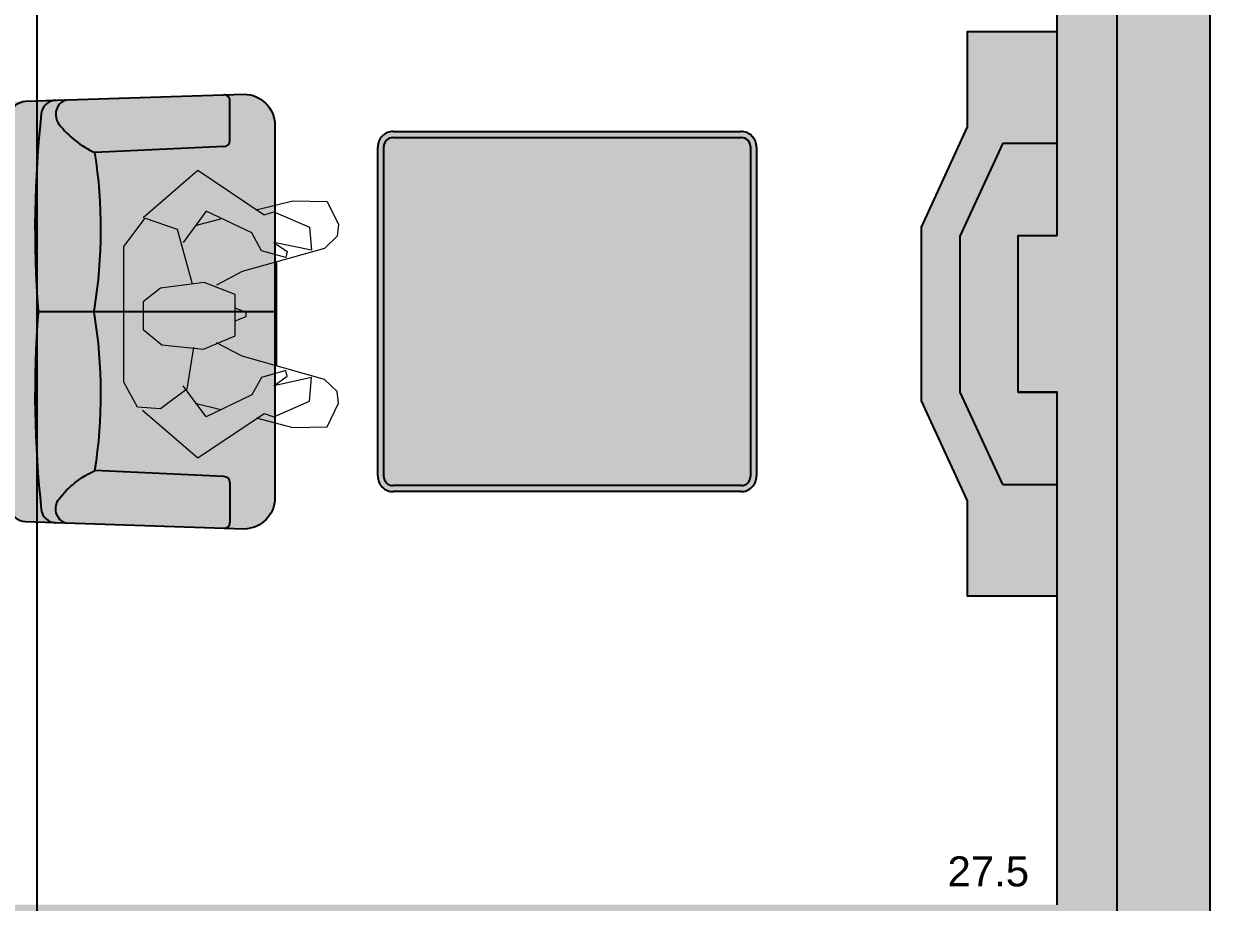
# Model space of a CAD drawing. Header units: millimetres. Extents: x 11159 to 50121, y 18346 to 37577.
# Drawn here: x 20590 to 24545, y 30825 to 33754 of the extents above; entities that cross this region are included whole.
import ezdxf

# ---------------------------------------------------------------- set-up
doc = ezdxf.new("R2010")
doc.units = ezdxf.units.MM
for name, color, linetype in [('area', 1, 'Continuous'), ('axis', 40, 'Continuous'), ('dwgmodels.com', 19, 'Continuous'), ('floor hatch', 252, 'Continuous'), ('furnhatch', 254, 'Continuous'), ('furniture', 34, 'Continuous'), ('HATCH', 8, 'Continuous'), ('wall', 5, 'Continuous')]:
    doc.layers.add(name, color=color, linetype=linetype)
doc.styles.get("Standard").update_dxf_attribs({"font": 'arial.ttf'})

# ---------------------------------------------------------------- blocks, each defined once
blk = doc.blocks.new('table1.1')
h = blk.add_hatch(color=254)
edge = h.paths.add_edge_path()
edge.add_line((-578.8295275552373, 599.9999999999964), (578.8295275552373, 599.9999999999964))
edge.add_arc((580.8944219333498, 549.9999999999964), 50.04261972351928, -2.364850841066527, 92.36485084063258, ccw=False)
edge.add_line((630.8944219333498, 547.9351056218838), (630.8944219333498, -547.9351056218911))
edge.add_arc((580.8944219333498, -550.0000000000036), 50.04261972351928, -92.36485084063281, 2.364850841066527, ccw=False)
edge.add_line((578.8295275552373, -600.0000000000036), (-578.8295275552082, -600.0000000000036))
edge.add_arc((-580.8944219333498, -550.0000000000036), 50.04261972351928, 177.6351491589335, 272.36485084063276, ccw=False)
edge.add_line((-630.8944219333498, -547.9351056218911), (-630.8944219333498, 547.9351056218838))
edge.add_arc((-580.8944219333498, 549.9999999999964), 50.04261972351928, 87.63514915936719, 182.3648508410665, ccw=False)
at = {"color": 0, "linetype": 'ByBlock'}
for points in [[(-578.8295275552373, 599.9999999999964), (578.8295275552373, 599.9999999999964)], [(-580.7832793382404, 579.9999999999964), (580.8944219333498, 579.9999999999964)], [(-630.8944219333498, -547.9351056218911), (-630.8944219333498, 547.9351056218838)], [(-610.8944219333498, -550.0000000000036), (-610.8944219333498, 549.9999999999964)], [(610.8944219333498, 549.9999999999964), (610.8944219333498, -550.0000000000036)], [(630.8944219333498, 547.9351056218838), (630.8944219333498, -547.9351056218911)], [(580.7832801009645, -580.0000000000036), (-580.7832801009645, -580.0000000000036)], [(578.8295275552373, -600.0000000000036), (-578.8295275552082, -600.0000000000036)]]:
    blk.add_lwpolyline(points, dxfattribs=at)
for centre, radius, start, end in [((-580.8944219333498, 549.9999999999964), 50.04261972351928, 87.63514915936726, 182.3648508410665), ((580.8944219333498, 549.9999999999964), 50.04261972351928, 357.6351491589335, 92.36485084063273), ((-580.8944219333498, 549.9999999999964), 30, 89.78773425047804, 180), ((580.8944219333498, 549.9999999999964), 30, 0, 90.21226574952196), ((-580.8944219333498, -550.0000000000036), 50.04261972351928, 177.6351491589335, 272.3648508406328), ((-580.8944219333498, -550.0000000000036), 30, 180, 270.2122657495219), ((580.8944219333498, -550.0000000000036), 50.04261972351928, 267.6351491593672, 2.364850841066469), ((580.8944219333498, -550.0000000000036), 30, 269.7877342504781, 0)]:
    blk.add_arc(centre, radius, start, end, dxfattribs=at)
blk = doc.blocks.new('love seat (pl)')
at = {"layer": 'furnhatch'}
blk.add_hatch(color=256, dxfattribs=at).paths.add_polyline_path([(701.240785604995, -68.42749617483604), (724.635961843659, -785.9786441439012, -0.4456101909575175), (617.8586588618696, -900.0000000000005), (-617.8586588618757, -900.0000000000005, -0.4456101909574995), (-724.6359618436592, -785.978644143908), (-701.2407856049977, -68.42749617486197, -0.3754867891167299), (-656.5235754257665, -20.13318395889382, -0.026366898923609), (-275.0000000000018, 0), (275.0000000000018, 0, -0.0293741464341837), (699.8241905635008, -24.97924907201786), (701.2276564216061, -68.02481228322833, -0.0020144975150638)])
at = {"color": 0, "linetype": 'ByBlock'}
for p, q in [((-5.784386e-10, -110.5926158753259), (-1.964509e-10, -900.0000000000005)), ((-550.0000000000036, -730.0000000000005), (-530.0000000000018, -300)), ((550.0000000000018, -730.0000000000005), (530.0000000000018, -300)), ((-570.0000000000036, -750.0000000000005), (-702.8001958060013, -749.9999999999995)), ((570.0000000000018, -750.0000000000005), (702.8001958059995, -749.9999999999995))]:
    blk.add_line(p, q, dxfattribs=at)
blk.add_lwpolyline([(622.1020491427935, -900.0000000000005), (-622.1020491427935, -900.0000000000005, -0.4023111055813555), (-725.0000000000018, -797.1440226101126), (-701.2407856049977, -68.42749617486197, -0.3754867891167514), (-656.5235754257665, -20.13318395889382, -0.0263668989236084), (-275.0000000000018, 0), (275.0000000000018, 0, -0.0263668989236083), (656.5235754257646, -20.13318395889382, -0.375486789116749), (701.2407856049958, -68.42749617486197), (725.0000000000018, -797.1440226101126, -0.4023111055813599)], format="xyb", close=True, dxfattribs=at)
for points in [[(704.5251146451046, -169.1608289351529, 0.3731986370762984), (660.0128444089405, -121.089311977239, 0.0466440295326995), (3.846153846121524, -110.4444674015422, -0.0385186031840097), (-3.846153846132438, -110.4444674015422, 0.0466440295326985), (-660.0128444089369, -121.0893119772395, 0.3731986370762985), (-704.525114645101, -169.1608289351529)], [(-705.5737851628073, -201.324499178304, -0.4935908991952783), (-625.0000000000018, -180, -0.1220350289737139), (-530.0000000000018, -300, 0.6438126311632374)], [(705.5737851628055, -201.3244991783049, 0.4935908991952861), (625.0000000000018, -180, 0.1220350289737139), (530.0000000000018, -300, -0.6438126311632374)], [(-530.0000000000018, -300, 0.0802765369676044), (-8.157211716708844, -298.0862712522708, -0.0821222446700056), (8.157211716712482, -298.0862712522708, 0.0802765369676039), (530.0000000000018, -299.9999999999995)]]:
    blk.add_lwpolyline(points, format="xyb", dxfattribs=at)
for centre, start, end in [((-702.8001958060013, -729.9999999999995), 178.1325788597484, 270), ((-570.0000000000036, -730.0000000000005), 270, 0), ((570.0000000000018, -730.0000000000005), 180, 270), ((702.8001958059995, -729.9999999999995), 270, 1.867421140251575)]:
    blk.add_arc(centre, 20, start, end, dxfattribs=at)
at = {"layer": 'dwgmodels.com'}
blk.add_lwpolyline([(-275.0000000000018, 0), (275.0000000000018, 0, -0.0263668989236092), (656.5235754257646, -20.13318395889382, -0.3754867891167794), (701.2407856049958, -68.42749617486197), (725.0000000000018, -797.1440226101126, -0.402311105581334), (622.1020491427935, -900.0000000000005), (-622.1020491427935, -900.0000000000005, -0.4023111055813511), (-725.0000000000018, -797.1440226101126), (-701.2407856049977, -68.42749617486197, -0.3754867891167299), (-656.5235754257665, -20.13318395889382, -0.026366898923609), (-275.0000000000018, 0, 1.5e-15)], format="xyb", dxfattribs=at)
blk = doc.blocks.new('piple 1 top')
at = {"color": 0, "lineweight": 0}
for points in [[(0.7763598992023617, 4.002269135438837), (3.078668565722182, 5.983325429901015), (5.836084759386722, 4.136124290467706), (6.237650224473327, 4.269979445496574), (7.736827960819937, 3.627474701381288), (7.8171410538489, 2.636946554121096), (6.237650224473327, 2.984969957207795), (6.799841875617858, 2.58340449212119), (6.746299813617952, 2.342465213034302), (5.72900063538691, 2.636946554121096), (5.327435170242097, 3.359764391323552), (3.426691968808882, 4.269979445496574), (2.462934852577746, 2.984969957207795)], [(5.514832387329079, 4.323521507554688), (7.040781154704746, 4.725086972641293), (8.459645798022393, 4.698315941612236), (8.941524356137961, 3.707787794352043), (8.887982294138055, 3.225909236294683), (8.352561673964374, 2.717259647150058), (4.925869705155492, 1.753502530918922), (3.855028464924544, 1.191310879774392)], [(2.971584441722371, 3.707787794352043), (4.042425681953318, 3.975498104467988)], [(2.891271348693408, 1.378708096803166), (2.623561038635671, 3.118825112236664), (1.525948767375667, 3.948727073438931), (0.5621916511445306, 3.868413980409969), (0, 2.82434377114987), (0, -2.82434377114987), (0.8834440232021734, -4.002269135438837), (2.221995573549066, -3.547161608352326), (2.837729286693502, -1.271623972803354)], [(6.371505379502196, 2.155067996005528), (6.371505379502196, -2.181839027034584)], [(0.8031309301732108, -0.5220351046300493), (0.8031309301732108, 0.629119228629861), (1.579490829375573, 1.271623972803354), (3.31960784480907, 1.459021189832129), (4.631388364126906, 0.896829538687598), (4.631388364126906, -0.816516445716843), (3.346378875779919, -1.32516603480326), (1.525948767375667, -1.08422675577458), (0.8031309301732108, -0.5220351046300493), (0.8031309301732108, -0.5220351046300493)], [(4.631388364126906, 0.2810958255431615), (5.086495891213417, 0.0936986085143872), (5.086495891213417, -0.0669275774853304), (4.631388364126906, -0.2543247945723124)], [(5.514832387329079, -4.350292538525537), (7.040781154704746, -4.725086972641293), (8.459645798022393, -4.698315941612236), (8.941524356137961, -3.7345588253811), (8.887982294138055, -3.252680267265532), (8.352561673964374, -2.744030678120907), (4.925869705155492, -1.780273561947979), (3.855028464924544, -1.218081910803448)], [(0.8031309301732108, -4.029040166467894), (3.078668565722182, -6.010096460930072), (5.836084759386722, -4.136124290467706), (6.237650224473327, -4.269979445496574), (7.736827960819937, -3.627474701381288), (7.8171410538489, -2.663717585150152), (6.237650224473327, -2.984969957207795), (6.799841875617858, -2.610175523092039), (6.746299813617952, -2.369236244063359), (5.72900063538691, -2.636946554121096), (5.327435170242097, -3.386535422294401), (3.426691968808882, -4.296750476525631), (2.462934852577746, -2.984969957207795)], [(3.025126503722277, -3.707787794352043), (4.042425681953318, -3.975498104467988)]]:
    blk.add_lwpolyline(points, dxfattribs=at)

msp = doc.modelspace()

# ---------------------------------------------------------------- hatches: boundary and pattern name
at = {"layer": 'furniture'}
msp.add_hatch(color=254, dxfattribs=at).paths.add_polyline_path([(24035.11289988665, 33047.46580756808), (24035.11289988665, 33726.41913234348), (23735.11289988676, 33726.41913234348), (23735.11289988676, 33409.77809986889), (23581.10431679778, 33076.01234500946), (23581.10431679778, 32496.74186124371), (23735.11289988676, 32162.97610638429), (23735.11289988676, 31846.3350739097), (24035.11289988665, 31846.3350739097), (24035.11289988666, 32525.28839868515), (23905.11289988665, 32525.28839868514), (23905.11289988665, 33047.46580756807)])
at = {"layer": 'HATCH', "true_color": 0x2b2b2b}
h = msp.add_hatch(color=250, dxfattribs=at)
h.dxf.hatch_style = 1
h.paths.add_polyline_path([(28745.11289988665, 35266.37710312664), (23290.11289988665, 35266.37710312664), (23290.11289988665, 34756.37710312664), (24035.11289988665, 34756.37710312664), (24035.11289988665, 33047.46580756808), (23905.11289988663, 33047.46580756807), (23905.11289988665, 32525.28839868515), (24035.11289988665, 32525.28839868515), (24035.11289988665, 30816.37710312666), (20510.11289988665, 30816.37710312666), (20510.11289988663, 29176.37710312665), (20835.11289988665, 29176.37710312665), (20835.11289988665, 29296.37710312665), (20760.11289988663, 29296.37710312665), (20760.11289988665, 30696.37710312666), (21640.11289988665, 30696.37710312666), (21640.11289988665, 29296.37710312664), (21545.11289988665, 29296.37710312664), (21545.11289988665, 29176.37710312664), (21855.11289988665, 29176.37710312664), (21855.11289988665, 29296.37710312664), (21760.11289988665, 29296.37710312664), (21760.11289988665, 30696.37710312665), (23235.11289988665, 30696.37710312665), (23235.11289988666, 30296.37710312665), (24035.11289988663, 30296.37710312665), (24035.11289988662, 29296.37710312665), (22565.11289988665, 29296.37710312665), (22565.11289988665, 29176.37710312665), (23290.11374035006, 29176.37710312665), (23290.11374035006, 28981.37710312666), (23410.11374035006, 28981.37710312666), (23410.11374035006, 29176.37710312665), (24425.11289988665, 29176.37710312666), (24425.11289988665, 28981.37710312666), (24545.11289988665, 28981.37710312666), (24545.11289988665, 34756.37710312664), (28235.11289988665, 34756.37710312664), (28235.11289988665, 26756.37710312664), (27990.11289988665, 26756.37710312664), (27990.11289988665, 26246.37710312664), (28745.11289988665, 26246.37710312664)])
h.paths.add_polyline_path([(24035.11289988665, 30416.37710312665), (23355.11289988666, 30416.37710312666), (23355.11289988665, 30696.37710312665), (24035.11289988665, 30696.37710312665)], flags=16)
h.paths.add_polyline_path([(24790.11289988665, 26756.37710312664), (24545.11289988665, 26756.37710312664), (24545.11289988665, 28171.37710312666), (24425.11289988665, 28171.37710312666), (24425.11289988665, 27976.37710312666), (23410.11374035006, 27976.37710312666), (23410.11374035006, 28171.37710312666), (23290.11374035006, 28171.37710312666), (23290.11374035006, 27976.37710312666), (22565.11289988665, 27976.37710312666), (22565.11289988665, 27856.37710312666), (24035.11289988665, 27856.37710312666), (24035.11289988665, 24356.37710312664), (23500.11289988665, 24356.37710312664), (23500.11289988665, 23846.37710312664), (24545.11289988665, 23846.37710312664), (24545.11289988665, 26246.37710312664), (24790.11289988665, 26246.37710312664)])
h.paths.add_polyline_path([(21990.11289988665, 24356.37710312664), (21230.11289988665, 24356.37710312664), (21230.11289988665, 27856.37710312666), (21855.11289988665, 27856.37710312666), (21855.11289988665, 27976.37710312666), (20510.11289988665, 27976.37710312666), (20510.11289988665, 27856.37710312666), (21110.11289988665, 27856.37710312666), (21110.11289988665, 24356.37710312664), (20760.11289988662, 24356.37710312664), (20760.11289988662, 24506.37710312664), (20510.11289988665, 24506.37710312664), (20510.11289988665, 23756.37710312664), (20045.11289988665, 23756.37710312664), (20045.11289988665, 23246.37710312664), (20945.11289988665, 23246.37710312664), (20945.11289988665, 23846.37710312664), (21990.11289988665, 23846.37710312664)])
h.paths.add_polyline_path([(17625.11289988665, 23756.37710312664), (17160.11289988665, 23756.37710312664), (17160.11289988665, 24551.33275666475), (16910.11289988665, 24551.33275666475), (16910.11289988665, 24356.37710312664), (15680.11289988665, 24356.37710312664), (15680.11289988665, 23846.37710312664), (16725.11289988665, 23846.37710312664), (16725.11289988665, 23246.37710312664), (17625.11289988665, 23246.37710312664)])
h.paths.add_polyline_path([(14170.11289988665, 24356.37710312664), (13635.11289988665, 24356.37710312664), (13635.11289988666, 27856.37710312659), (16910.11289988663, 27856.37710312667), (16910.11289988664, 26261.33275666475), (17160.11289988664, 26261.33275666475), (17160.11289988665, 30816.37710312664), (17160.11289988665, 31066.37710312664), (16910.11289988666, 31066.37710312664), (16910.11289988666, 30816.37710312663), (16090.11289988669, 30816.37710312663), (16090.11289988669, 30696.37710312663), (16910.11289988666, 30696.37710312663), (16910.11289988663, 27976.37710312667), (13635.11289988667, 27976.37710312659), (13635.11289988666, 28801.37710312664), (13125.11289988665, 28801.37710312664), (13125.11289988665, 23846.37710312664), (14170.11289988665, 23846.37710312664)])
h.paths.add_polyline_path([(13635.11289988665, 34756.37710312664), (14380.11289988666, 34756.37710312664), (14380.11289988666, 35266.37710312664), (13125.11289988665, 35266.37710312664), (13125.11289988664, 30311.37710312664), (13635.11289988665, 30311.37710312664), (13635.11289988665, 30696.37710312663), (14380.11289988663, 30696.37710312663), (14380.11289988663, 30816.37710312663), (13635.11289988665, 30816.37710312663)])
h.paths.add_polyline_path([(17980.11289988665, 35266.37710312664), (16090.11289988666, 35266.37710312664), (16090.11289988666, 34756.37710312664), (16910.11289988666, 34756.37710312664), (16910.11289988666, 34506.37710312664), (17160.11289988662, 34506.37710312664), (17160.11289988662, 34756.37710312664), (17980.11289988665, 34756.37710312664)])
h.paths.add_polyline_path([(21580.11289988665, 35266.37710312664), (19690.11289988665, 35266.37710312664), (19690.11289988665, 34756.37710312664), (21580.11289988665, 34756.37710312664)])
h.paths.add_polyline_path([(20532.9808655307, 36456.37710312664), (20132.9808655307, 36456.37710312664), (20132.9808655307, 36056.37710312664), (20532.9808655307, 36056.37710312664)])
h.paths.add_polyline_path([(17537.2449342426, 36456.37710312664), (17137.2449342426, 36456.37710312664), (17137.2449342426, 36056.37710312664), (17537.2449342426, 36056.37710312664)])
h.paths.add_polyline_path([(20945.11289988665, 21356.37710312664), (20435.11289988665, 21356.37710312664), (20435.11289988665, 20846.37710312664), (20945.11289988665, 20846.37710312664)])
h.paths.add_polyline_path([(17235.11289988665, 21356.37710312664), (16725.11289988665, 21356.37710312664), (16725.11289988665, 20846.37710312664), (17235.11289988665, 20846.37710312664)])
h.paths.add_polyline_path([(19180.11289988669, 30816.37710312666), (17160.11289988665, 30816.37710312667), (17160.11289988665, 30696.37710312664), (19180.11289988669, 30696.37710312665)])

# ---------------------------------------------------------------- linework, layer by layer
at = {"layer": 'axis'}
for p, q in [((20635.11289988665, 18746.37710312664), (20635.11289988665, 35956.37710312664)), ((24235.11289988665, 18746.37710312664), (24235.11289988665, 35956.37710312664))]:
    msp.add_line(p, q, dxfattribs=at)
at = {"layer": 'furniture', "color": 34, "linetype": 'ByBlock'}
for p, q in [((23853.15261839688, 33355.31136824264), (23711.10431679778, 33047.4658075682)), ((23853.15261839688, 33355.31136824264), (24035.11289988665, 33355.31136824264)), ((23711.10431679778, 32525.28839868515), (23711.10431679772, 33047.46580756814)), ((23853.15261839688, 32217.44283801053), (23711.10431679778, 32525.28839868497)), ((23853.15261839688, 32217.44283801053), (24035.11289988665, 32217.44283801053))]:
    msp.add_line(p, q, dxfattribs=at)
msp.add_lwpolyline([(24035.11289988665, 33047.46580756808), (24035.11289988665, 33726.41913234348), (23735.11289988676, 33726.41913234348), (23735.11289988676, 33409.77809986889), (23581.10431679778, 33076.01234500946), (23581.10431679778, 32496.74186124371), (23735.11289988676, 32162.97610638429), (23735.11289988676, 31846.3350739097), (24035.11289988665, 31846.3350739097), (24035.11289988666, 32525.28839868515), (23905.11289988665, 32525.28839868514), (23905.11289988665, 33047.46580756807), (24035.11289988665, 33047.46580756808)], dxfattribs=at)
at = {"layer": 'wall', "color": 5}
for p, q in [((24035.11289988665, 33047.46580756808), (24035.11289988665, 34756.37710312664)), ((24545.11289988665, 28981.37710312666), (24545.11289988665, 34756.37710312664)), ((23905.11289988665, 33047.46580756807), (24035.11289988665, 33047.46580756808)), ((23905.11289988665, 32525.28839868515), (23905.11289988663, 33047.46580756807)), ((23905.11289988665, 32525.28839868515), (24035.11289988665, 32525.28839868515)), ((24035.11289988665, 30816.37710312666), (24035.11289988665, 32525.28839868515))]:
    msp.add_line(p, q, dxfattribs=at)

# ---------------------------------------------------------------- block references
at = {"layer": 'floor hatch', "color": 0, "xscale": -80.00000000000728, "yscale": 80.00000000000546, "rotation": 180}
msp.add_blockref('piple 1 top', (20924.24145384837, 32785.28647149211), dxfattribs=at)
at = {"layer": 'furniture', "color": 34, "rotation": 90}
msp.add_blockref('love seat (pl)', (20527.62008841435, 32794.1673315689), dxfattribs=at)
at = {"layer": 'furniture', "color": 34}
msp.add_blockref('table1.1', (22401.26495967479, 32794.1673315687), dxfattribs=at)

# ---------------------------------------------------------------- texts
at = {"layer": 'area', "color": 250, "linetype": 'Continuous', "insert": (23669.29563592296, 30977.79451886448), "char_height": 100, "attachment_point": 1}
msp.add_mtext('27.5', dxfattribs=at)

doc.saveas('drawing.dxf')
